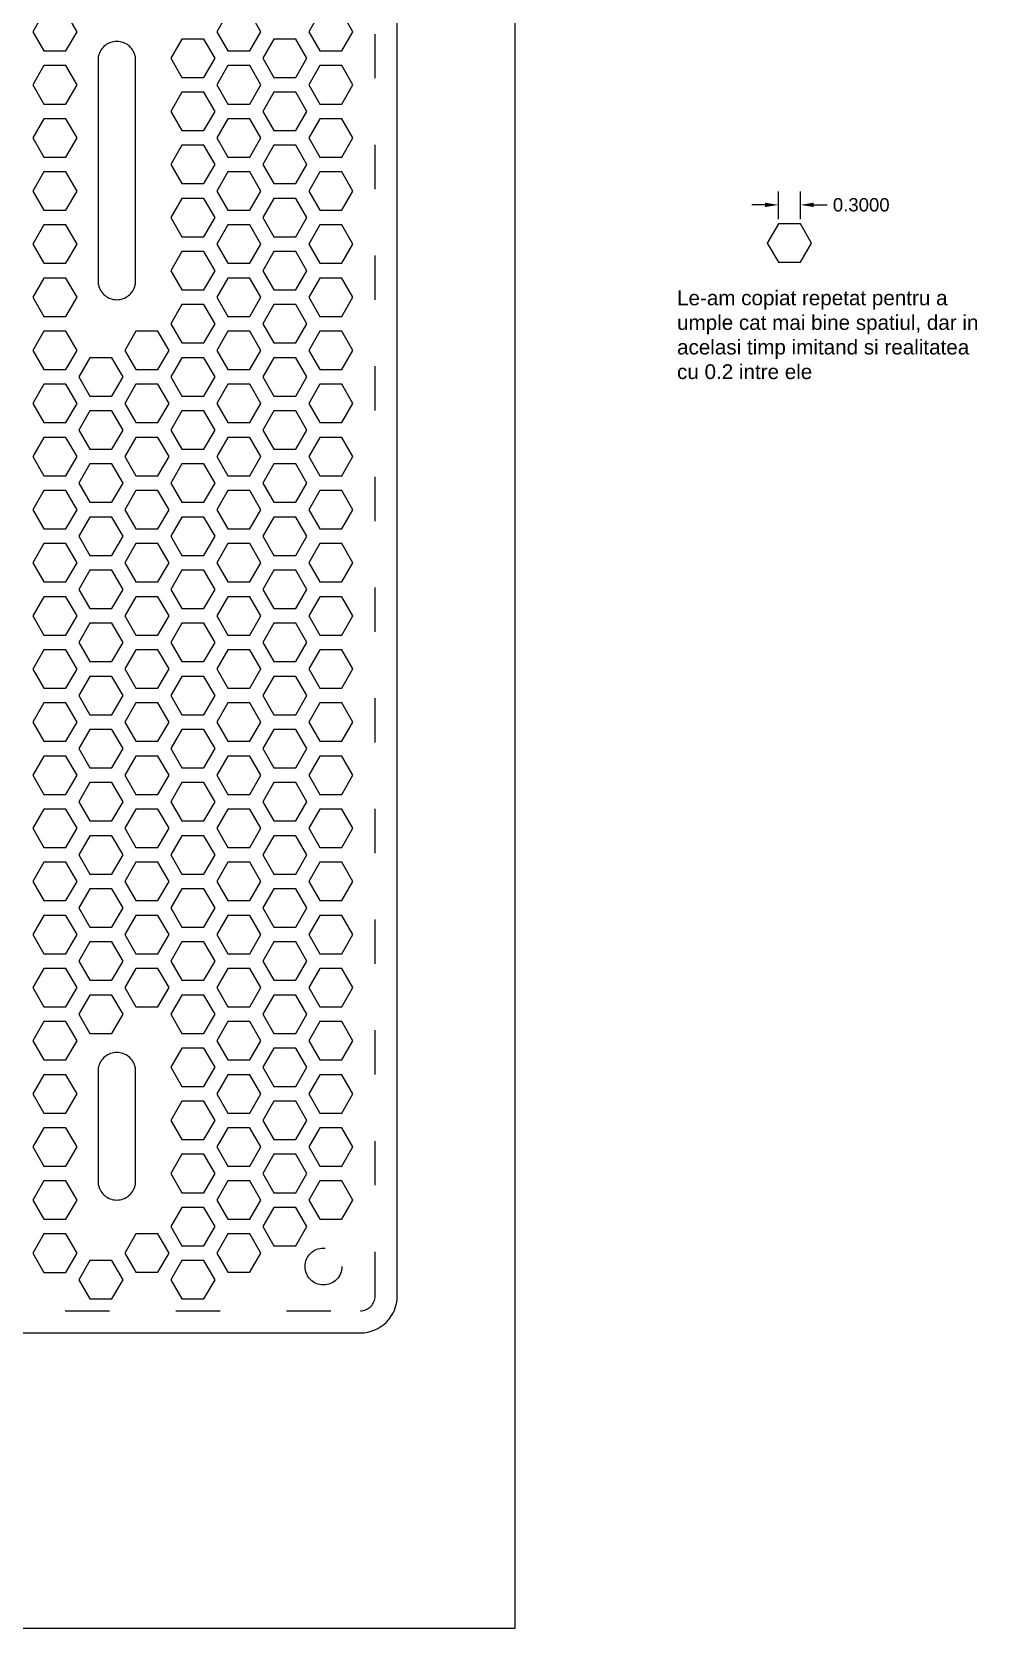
# Model space of a CAD drawing. Header units: millimetres. Extents: x 8 to 146, y 5 to 43.
# Drawn here: x 132.79 to 145.6, y 5.02 to 26.65 of the extents above; entities that cross this region are included whole.
import ezdxf

# ---------------------------------------------------------------- set-up
doc = ezdxf.new("R2010")
doc.units = ezdxf.units.MM
doc.header["$MEASUREMENT"] = 0
doc.linetypes.add('ACAD_ISO03W100', pattern=[30, 12, -18])
doc.linetypes.add('ACAD_ISO10W100', pattern=[18, 12, -3, 0, -3])
for name, color, linetype in [('dim', 3, 'ACAD_ISO10W100'), ('schita', 2, 'Continuous'), ('spate', 131, 'ACAD_ISO03W100')]:
    doc.layers.add(name, color=color, linetype=linetype)
doc.styles.get("Standard").update_dxf_attribs({"font": 'arial.ttf'})
doc.dimstyles.get("Standard").update_dxf_attribs({"dimtxt": 0.18, "dimasz": 0.18, "dimexe": 0.18, "dimexo": 0.0625, "dimgap": 0.09, "dimtad": 0, "dimtih": 1, "dimtoh": 1, "dimdec": 4, "dimzin": 0, "dimdsep": 46, "dimtxsty": 'Standard', "dimcen": 0.09, "dimadec": 0, "dimazin": 0, "dimtfac": 1, "dimtdec": 4, "dimtofl": 0, "dimtmove": 0, "dimatfit": 3, "dimfxl": 1, "dimtolj": 1, "dimtzin": 0, "dimarcsym": 0})

# ---------------------------------------------------------------- blocks, each defined once
blk = doc.blocks.new('*D18')
at = {"layer": 'Defpoints', "color": 0, "ltscale": 0.05, "transparency": 16777216}
for p in [(143.208, 24.304), (142.908, 24.046), (143.208, 24.046)]:
    blk.add_point(p, dxfattribs=at)
at = {"layer": 'dim', "color": 0, "lineweight": -2, "ltscale": 0.05, "transparency": 16777216}
for p, q in [((142.908, 24.109), (142.908, 24.484)), ((143.208, 24.109), (143.208, 24.484)), ((142.728, 24.304), (142.548, 24.304)), ((143.388, 24.304), (143.568, 24.304))]:
    blk.add_line(p, q, dxfattribs=at)
at = {"layer": 'dim', "color": 0, "ltscale": 0.05, "transparency": 16777216}
for points in [[(142.728, 24.334), (142.728, 24.274), (142.908, 24.304)], [(143.388, 24.334), (143.388, 24.274), (143.208, 24.304)]]:
    blk.add_solid(points, dxfattribs=at)
at = {"layer": 'dim', "color": 0, "ltscale": 0.05, "transparency": 16777216, "insert": (144.031, 24.304), "char_height": 0.18, "attachment_point": 5}
blk.add_mtext('\\A1;0.3000', dxfattribs=at)

msp = doc.modelspace()

# ---------------------------------------------------------------- linework, layer by layer
at = {"layer": 'schita', "ltscale": 0.05}
msp.add_lwpolyline([(139.34325, 5.01891), (139.34325, 41.01891), (119.14325, 41.01891), (119.14325, 5.01891)], close=True, dxfattribs=at)
msp.add_lwpolyline([(137.74325, 9.51891), (137.74325, 38.91891, 0.41421356), (137.24325, 39.41891), (121.24325, 39.41891, 0.41421356), (120.74325, 38.91891), (120.74325, 9.51891, 0.41421356), (121.24325, 9.01891), (137.24325, 9.01891, 0.41421356)], format="xyb", close=True, dxfattribs=at)
at = {"layer": 'spate', "ltscale": 0.05}
msp.add_lwpolyline([(137.44325, 9.51891), (137.44325, 38.91891, 0.41421356), (137.24325, 39.11891), (121.24325, 39.11891, 0.41421356), (121.04325, 38.91891), (121.04325, 9.51891, 0.41421356), (121.24325, 9.31891), (137.24325, 9.31891, 0.41421356)], format="xyb", close=True, dxfattribs=at)
for points in [[(132.95397, 26.39055), (133.25397, 26.39055), (133.40397, 26.65035), (133.25397, 26.91016), (132.95397, 26.91016), (132.80397, 26.65035)], [(135.44684, 26.39063), (135.74684, 26.39063), (135.89684, 26.65044), (135.74684, 26.91025), (135.44684, 26.91025), (135.29684, 26.65044)], [(136.69325, 26.39063), (136.99325, 26.39063), (137.14325, 26.65044), (136.99325, 26.91025), (136.69325, 26.91025), (136.54325, 26.65044)], [(134.82364, 26.03083), (135.12364, 26.03083), (135.27364, 26.29063), (135.12364, 26.55044), (134.82364, 26.55044), (134.67364, 26.29063)], [(136.07005, 26.03083), (136.37005, 26.03083), (136.52005, 26.29063), (136.37005, 26.55044), (136.07005, 26.55044), (135.92005, 26.29063)], [(132.95397, 25.67093), (133.25397, 25.67093), (133.40397, 25.93074), (133.25397, 26.19055), (132.95397, 26.19055), (132.80397, 25.93074)], [(135.44684, 25.67102), (135.74684, 25.67102), (135.89684, 25.93083), (135.74684, 26.19063), (135.44684, 26.19063), (135.29684, 25.93083)], [(136.69325, 25.67102), (136.99325, 25.67102), (137.14325, 25.93083), (136.99325, 26.19063), (136.69325, 26.19063), (136.54325, 25.93083)], [(134.82364, 25.31121), (135.12364, 25.31121), (135.27364, 25.57102), (135.12364, 25.83083), (134.82364, 25.83083), (134.67364, 25.57102)], [(136.07005, 25.31121), (136.37005, 25.31121), (136.52005, 25.57102), (136.37005, 25.83083), (136.07005, 25.83083), (135.92005, 25.57102)], [(132.95397, 24.95132), (133.25397, 24.95132), (133.40397, 25.21112), (133.25397, 25.47093), (132.95397, 25.47093), (132.80397, 25.21112)], [(135.44684, 24.9514), (135.74684, 24.9514), (135.89684, 25.21121), (135.74684, 25.47102), (135.44684, 25.47102), (135.29684, 25.21121)], [(136.69325, 24.9514), (136.99325, 24.9514), (137.14325, 25.21121), (136.99325, 25.47102), (136.69325, 25.47102), (136.54325, 25.21121)], [(134.82364, 24.5916), (135.12364, 24.5916), (135.27364, 24.8514), (135.12364, 25.11121), (134.82364, 25.11121), (134.67364, 24.8514)], [(136.07005, 24.5916), (136.37005, 24.5916), (136.52005, 24.8514), (136.37005, 25.11121), (136.07005, 25.11121), (135.92005, 24.8514)], [(132.95397, 24.2317), (133.25397, 24.2317), (133.40397, 24.49151), (133.25397, 24.75132), (132.95397, 24.75132), (132.80397, 24.49151)], [(135.44684, 24.23179), (135.74684, 24.23179), (135.89684, 24.4916), (135.74684, 24.7514), (135.44684, 24.7514), (135.29684, 24.4916)], [(136.69325, 24.23179), (136.99325, 24.23179), (137.14325, 24.4916), (136.99325, 24.7514), (136.69325, 24.7514), (136.54325, 24.4916)], [(134.82364, 23.87198), (135.12364, 23.87198), (135.27364, 24.13179), (135.12364, 24.3916), (134.82364, 24.3916), (134.67364, 24.13179)], [(136.07005, 23.87198), (136.37005, 23.87198), (136.52005, 24.13179), (136.37005, 24.3916), (136.07005, 24.3916), (135.92005, 24.13179)], [(132.95397, 23.51208), (133.25397, 23.51208), (133.40397, 23.77189), (133.25397, 24.0317), (132.95397, 24.0317), (132.80397, 23.77189)], [(135.44684, 23.51217), (135.74684, 23.51217), (135.89684, 23.77198), (135.74684, 24.03179), (135.44684, 24.03179), (135.29684, 23.77198)], [(136.69325, 23.51217), (136.99325, 23.51217), (137.14325, 23.77198), (136.99325, 24.03179), (136.69325, 24.03179), (136.54325, 23.77198)], [(142.90758, 23.52651), (143.20758, 23.52651), (143.35758, 23.78631), (143.20758, 24.04612), (142.90758, 24.04612), (142.75758, 23.78631)], [(134.82364, 23.15237), (135.12364, 23.15237), (135.27364, 23.41217), (135.12364, 23.67198), (134.82364, 23.67198), (134.67364, 23.41217)], [(136.07005, 23.15237), (136.37005, 23.15237), (136.52005, 23.41217), (136.37005, 23.67198), (136.07005, 23.67198), (135.92005, 23.41217)], [(132.95397, 22.79247), (133.25397, 22.79247), (133.40397, 23.05228), (133.25397, 23.31208), (132.95397, 23.31208), (132.80397, 23.05228)], [(135.44684, 22.79256), (135.74684, 22.79256), (135.89684, 23.05237), (135.74684, 23.31217), (135.44684, 23.31217), (135.29684, 23.05237)], [(136.69325, 22.79256), (136.99325, 22.79256), (137.14325, 23.05237), (136.99325, 23.31217), (136.69325, 23.31217), (136.54325, 23.05237)], [(134.82364, 22.43275), (135.12364, 22.43275), (135.27364, 22.69256), (135.12364, 22.95237), (134.82364, 22.95237), (134.67364, 22.69256)], [(136.07005, 22.43275), (136.37005, 22.43275), (136.52005, 22.69256), (136.37005, 22.95237), (136.07005, 22.95237), (135.92005, 22.69256)], [(132.95397, 22.07285), (133.25397, 22.07285), (133.40397, 22.33266), (133.25397, 22.59247), (132.95397, 22.59247), (132.80397, 22.33266)], [(134.20048, 22.07303), (134.50048, 22.07303), (134.65048, 22.33284), (134.50048, 22.59265), (134.20048, 22.59265), (134.05048, 22.33284)], [(135.44684, 22.07294), (135.74684, 22.07294), (135.89684, 22.33275), (135.74684, 22.59256), (135.44684, 22.59256), (135.29684, 22.33275)], [(136.69325, 22.07294), (136.99325, 22.07294), (137.14325, 22.33275), (136.99325, 22.59256), (136.69325, 22.59256), (136.54325, 22.33275)], [(133.57723, 21.71314), (133.87723, 21.71314), (134.02723, 21.97294), (133.87723, 22.23275), (133.57723, 22.23275), (133.42723, 21.97294)], [(134.82364, 21.71314), (135.12364, 21.71314), (135.27364, 21.97294), (135.12364, 22.23275), (134.82364, 22.23275), (134.67364, 21.97294)], [(136.07005, 21.71314), (136.37005, 21.71314), (136.52005, 21.97294), (136.37005, 22.23275), (136.07005, 22.23275), (135.92005, 21.97294)], [(132.95397, 21.35324), (133.25397, 21.35324), (133.40397, 21.61305), (133.25397, 21.87285), (132.95397, 21.87285), (132.80397, 21.61305)], [(134.20048, 21.35342), (134.50048, 21.35342), (134.65048, 21.61322), (134.50048, 21.87303), (134.20048, 21.87303), (134.05048, 21.61322)], [(135.44684, 21.35333), (135.74684, 21.35333), (135.89684, 21.61314), (135.74684, 21.87294), (135.44684, 21.87294), (135.29684, 21.61314)], [(136.69325, 21.35333), (136.99325, 21.35333), (137.14325, 21.61314), (136.99325, 21.87294), (136.69325, 21.87294), (136.54325, 21.61314)], [(133.57723, 20.99352), (133.87723, 20.99352), (134.02723, 21.25333), (133.87723, 21.51314), (133.57723, 21.51314), (133.42723, 21.25333)], [(134.82364, 20.99352), (135.12364, 20.99352), (135.27364, 21.25333), (135.12364, 21.51314), (134.82364, 21.51314), (134.67364, 21.25333)], [(136.07005, 20.99352), (136.37005, 20.99352), (136.52005, 21.25333), (136.37005, 21.51314), (136.07005, 21.51314), (135.92005, 21.25333)], [(132.95397, 20.63362), (133.25397, 20.63362), (133.40397, 20.89343), (133.25397, 21.15324), (132.95397, 21.15324), (132.80397, 20.89343)], [(134.20048, 20.6338), (134.50048, 20.6338), (134.65048, 20.89361), (134.50048, 21.15342), (134.20048, 21.15342), (134.05048, 20.89361)], [(135.44684, 20.63371), (135.74684, 20.63371), (135.89684, 20.89352), (135.74684, 21.15333), (135.44684, 21.15333), (135.29684, 20.89352)], [(136.69325, 20.63371), (136.99325, 20.63371), (137.14325, 20.89352), (136.99325, 21.15333), (136.69325, 21.15333), (136.54325, 20.89352)], [(133.57723, 20.2739), (133.87723, 20.2739), (134.02723, 20.53371), (133.87723, 20.79352), (133.57723, 20.79352), (133.42723, 20.53371)], [(134.82364, 20.2739), (135.12364, 20.2739), (135.27364, 20.53371), (135.12364, 20.79352), (134.82364, 20.79352), (134.67364, 20.53371)], [(136.07005, 20.2739), (136.37005, 20.2739), (136.52005, 20.53371), (136.37005, 20.79352), (136.07005, 20.79352), (135.92005, 20.53371)], [(132.95397, 19.91401), (133.25397, 19.91401), (133.40397, 20.17382), (133.25397, 20.43362), (132.95397, 20.43362), (132.80397, 20.17382)], [(134.20048, 19.91419), (134.50048, 19.91419), (134.65048, 20.17399), (134.50048, 20.4338), (134.20048, 20.4338), (134.05048, 20.17399)], [(135.44684, 19.9141), (135.74684, 19.9141), (135.89684, 20.1739), (135.74684, 20.43371), (135.44684, 20.43371), (135.29684, 20.1739)], [(136.69325, 19.9141), (136.99325, 19.9141), (137.14325, 20.1739), (136.99325, 20.43371), (136.69325, 20.43371), (136.54325, 20.1739)], [(133.57723, 19.55429), (133.87723, 19.55429), (134.02723, 19.8141), (133.87723, 20.0739), (133.57723, 20.0739), (133.42723, 19.8141)], [(134.82364, 19.55429), (135.12364, 19.55429), (135.27364, 19.8141), (135.12364, 20.0739), (134.82364, 20.0739), (134.67364, 19.8141)], [(136.07005, 19.55429), (136.37005, 19.55429), (136.52005, 19.8141), (136.37005, 20.0739), (136.07005, 20.0739), (135.92005, 19.8141)], [(132.95397, 19.19439), (133.25397, 19.19439), (133.40397, 19.4542), (133.25397, 19.71401), (132.95397, 19.71401), (132.80397, 19.4542)], [(134.20048, 19.19457), (134.50048, 19.19457), (134.65048, 19.45438), (134.50048, 19.71419), (134.20048, 19.71419), (134.05048, 19.45438)], [(135.44684, 19.19448), (135.74684, 19.19448), (135.89684, 19.45429), (135.74684, 19.7141), (135.44684, 19.7141), (135.29684, 19.45429)], [(136.69325, 19.19448), (136.99325, 19.19448), (137.14325, 19.45429), (136.99325, 19.7141), (136.69325, 19.7141), (136.54325, 19.45429)], [(133.57723, 18.83467), (133.87723, 18.83467), (134.02723, 19.09448), (133.87723, 19.35429), (133.57723, 19.35429), (133.42723, 19.09448)], [(134.82364, 18.83467), (135.12364, 18.83467), (135.27364, 19.09448), (135.12364, 19.35429), (134.82364, 19.35429), (134.67364, 19.09448)], [(136.07005, 18.83467), (136.37005, 18.83467), (136.52005, 19.09448), (136.37005, 19.35429), (136.07005, 19.35429), (135.92005, 19.09448)], [(132.95397, 18.47478), (133.25397, 18.47478), (133.40397, 18.73459), (133.25397, 18.99439), (132.95397, 18.99439), (132.80397, 18.73459)], [(134.20048, 18.47496), (134.50048, 18.47496), (134.65048, 18.73476), (134.50048, 18.99457), (134.20048, 18.99457), (134.05048, 18.73476)], [(135.44684, 18.47487), (135.74684, 18.47487), (135.89684, 18.73467), (135.74684, 18.99448), (135.44684, 18.99448), (135.29684, 18.73467)], [(136.69325, 18.47487), (136.99325, 18.47487), (137.14325, 18.73467), (136.99325, 18.99448), (136.69325, 18.99448), (136.54325, 18.73467)], [(133.57723, 18.11506), (133.87723, 18.11506), (134.02723, 18.37487), (133.87723, 18.63467), (133.57723, 18.63467), (133.42723, 18.37487)], [(134.82364, 18.11506), (135.12364, 18.11506), (135.27364, 18.37487), (135.12364, 18.63467), (134.82364, 18.63467), (134.67364, 18.37487)], [(136.07005, 18.11506), (136.37005, 18.11506), (136.52005, 18.37487), (136.37005, 18.63467), (136.07005, 18.63467), (135.92005, 18.37487)], [(132.95397, 17.75516), (133.25397, 17.75516), (133.40397, 18.01497), (133.25397, 18.27478), (132.95397, 18.27478), (132.80397, 18.01497)], [(134.20048, 17.75534), (134.50048, 17.75534), (134.65048, 18.01515), (134.50048, 18.27496), (134.20048, 18.27496), (134.05048, 18.01515)], [(135.44684, 17.75525), (135.74684, 17.75525), (135.89684, 18.01506), (135.74684, 18.27487), (135.44684, 18.27487), (135.29684, 18.01506)], [(136.69325, 17.75525), (136.99325, 17.75525), (137.14325, 18.01506), (136.99325, 18.27487), (136.69325, 18.27487), (136.54325, 18.01506)], [(133.57723, 17.39544), (133.87723, 17.39544), (134.02723, 17.65525), (133.87723, 17.91506), (133.57723, 17.91506), (133.42723, 17.65525)], [(134.82364, 17.39544), (135.12364, 17.39544), (135.27364, 17.65525), (135.12364, 17.91506), (134.82364, 17.91506), (134.67364, 17.65525)], [(136.07005, 17.39544), (136.37005, 17.39544), (136.52005, 17.65525), (136.37005, 17.91506), (136.07005, 17.91506), (135.92005, 17.65525)], [(132.95397, 17.03555), (133.25397, 17.03555), (133.40397, 17.29535), (133.25397, 17.55516), (132.95397, 17.55516), (132.80397, 17.29535)], [(134.20048, 17.03573), (134.50048, 17.03573), (134.65048, 17.29553), (134.50048, 17.55534), (134.20048, 17.55534), (134.05048, 17.29553)], [(135.44684, 17.03564), (135.74684, 17.03564), (135.89684, 17.29544), (135.74684, 17.55525), (135.44684, 17.55525), (135.29684, 17.29544)], [(136.69325, 17.03564), (136.99325, 17.03564), (137.14325, 17.29544), (136.99325, 17.55525), (136.69325, 17.55525), (136.54325, 17.29544)], [(133.57723, 16.67583), (133.87723, 16.67583), (134.02723, 16.93564), (133.87723, 17.19544), (133.57723, 17.19544), (133.42723, 16.93564)], [(134.82364, 16.67583), (135.12364, 16.67583), (135.27364, 16.93564), (135.12364, 17.19544), (134.82364, 17.19544), (134.67364, 16.93564)], [(136.07005, 16.67583), (136.37005, 16.67583), (136.52005, 16.93564), (136.37005, 17.19544), (136.07005, 17.19544), (135.92005, 16.93564)], [(132.95397, 16.31593), (133.25397, 16.31593), (133.40397, 16.57574), (133.25397, 16.83555), (132.95397, 16.83555), (132.80397, 16.57574)], [(134.20048, 16.31611), (134.50048, 16.31611), (134.65048, 16.57592), (134.50048, 16.83573), (134.20048, 16.83573), (134.05048, 16.57592)], [(135.44684, 16.31602), (135.74684, 16.31602), (135.89684, 16.57583), (135.74684, 16.83564), (135.44684, 16.83564), (135.29684, 16.57583)], [(136.69325, 16.31602), (136.99325, 16.31602), (137.14325, 16.57583), (136.99325, 16.83564), (136.69325, 16.83564), (136.54325, 16.57583)], [(133.57723, 15.95621), (133.87723, 15.95621), (134.02723, 16.21602), (133.87723, 16.47583), (133.57723, 16.47583), (133.42723, 16.21602)], [(134.82364, 15.95621), (135.12364, 15.95621), (135.27364, 16.21602), (135.12364, 16.47583), (134.82364, 16.47583), (134.67364, 16.21602)], [(136.07005, 15.95621), (136.37005, 15.95621), (136.52005, 16.21602), (136.37005, 16.47583), (136.07005, 16.47583), (135.92005, 16.21602)], [(132.95397, 15.59632), (133.25397, 15.59632), (133.40397, 15.85612), (133.25397, 16.11593), (132.95397, 16.11593), (132.80397, 15.85612)], [(134.20048, 15.59649), (134.50048, 15.59649), (134.65048, 15.8563), (134.50048, 16.11611), (134.20048, 16.11611), (134.05048, 15.8563)], [(135.44684, 15.59641), (135.74684, 15.59641), (135.89684, 15.85621), (135.74684, 16.11602), (135.44684, 16.11602), (135.29684, 15.85621)], [(136.69325, 15.59641), (136.99325, 15.59641), (137.14325, 15.85621), (136.99325, 16.11602), (136.69325, 16.11602), (136.54325, 15.85621)], [(133.57723, 15.2366), (133.87723, 15.2366), (134.02723, 15.49641), (133.87723, 15.75621), (133.57723, 15.75621), (133.42723, 15.49641)], [(134.82364, 15.2366), (135.12364, 15.2366), (135.27364, 15.49641), (135.12364, 15.75621), (134.82364, 15.75621), (134.67364, 15.49641)], [(136.07005, 15.2366), (136.37005, 15.2366), (136.52005, 15.49641), (136.37005, 15.75621), (136.07005, 15.75621), (135.92005, 15.49641)], [(132.95397, 14.8767), (133.25397, 14.8767), (133.40397, 15.13651), (133.25397, 15.39632), (132.95397, 15.39632), (132.80397, 15.13651)], [(134.20048, 14.87688), (134.50048, 14.87688), (134.65048, 15.13669), (134.50048, 15.39649), (134.20048, 15.39649), (134.05048, 15.13669)], [(135.44684, 14.87679), (135.74684, 14.87679), (135.89684, 15.1366), (135.74684, 15.39641), (135.44684, 15.39641), (135.29684, 15.1366)], [(136.69325, 14.87679), (136.99325, 14.87679), (137.14325, 15.1366), (136.99325, 15.39641), (136.69325, 15.39641), (136.54325, 15.1366)], [(133.57723, 14.51698), (133.87723, 14.51698), (134.02723, 14.77679), (133.87723, 15.0366), (133.57723, 15.0366), (133.42723, 14.77679)], [(134.82364, 14.51698), (135.12364, 14.51698), (135.27364, 14.77679), (135.12364, 15.0366), (134.82364, 15.0366), (134.67364, 14.77679)], [(136.07005, 14.51698), (136.37005, 14.51698), (136.52005, 14.77679), (136.37005, 15.0366), (136.07005, 15.0366), (135.92005, 14.77679)], [(132.95397, 14.15709), (133.25397, 14.15709), (133.40397, 14.41689), (133.25397, 14.6767), (132.95397, 14.6767), (132.80397, 14.41689)], [(134.20048, 14.15726), (134.50048, 14.15726), (134.65048, 14.41707), (134.50048, 14.67688), (134.20048, 14.67688), (134.05048, 14.41707)], [(135.44684, 14.15718), (135.74684, 14.15718), (135.89684, 14.41698), (135.74684, 14.67679), (135.44684, 14.67679), (135.29684, 14.41698)], [(136.69325, 14.15718), (136.99325, 14.15718), (137.14325, 14.41698), (136.99325, 14.67679), (136.69325, 14.67679), (136.54325, 14.41698)], [(133.57723, 13.79737), (133.87723, 13.79737), (134.02723, 14.05718), (133.87723, 14.31698), (133.57723, 14.31698), (133.42723, 14.05718)], [(134.82364, 13.79737), (135.12364, 13.79737), (135.27364, 14.05718), (135.12364, 14.31698), (134.82364, 14.31698), (134.67364, 14.05718)], [(136.07005, 13.79737), (136.37005, 13.79737), (136.52005, 14.05718), (136.37005, 14.31698), (136.07005, 14.31698), (135.92005, 14.05718)], [(132.95397, 13.43747), (133.25397, 13.43747), (133.40397, 13.69728), (133.25397, 13.95709), (132.95397, 13.95709), (132.80397, 13.69728)], [(134.20048, 13.43765), (134.50048, 13.43765), (134.65048, 13.69746), (134.50048, 13.95726), (134.20048, 13.95726), (134.05048, 13.69746)], [(135.44684, 13.43756), (135.74684, 13.43756), (135.89684, 13.69737), (135.74684, 13.95718), (135.44684, 13.95718), (135.29684, 13.69737)], [(136.69325, 13.43756), (136.99325, 13.43756), (137.14325, 13.69737), (136.99325, 13.95718), (136.69325, 13.95718), (136.54325, 13.69737)], [(133.57723, 13.07775), (133.87723, 13.07775), (134.02723, 13.33756), (133.87723, 13.59737), (133.57723, 13.59737), (133.42723, 13.33756)], [(134.82364, 13.07775), (135.12364, 13.07775), (135.27364, 13.33756), (135.12364, 13.59737), (134.82364, 13.59737), (134.67364, 13.33756)], [(136.07005, 13.07775), (136.37005, 13.07775), (136.52005, 13.33756), (136.37005, 13.59737), (136.07005, 13.59737), (135.92005, 13.33756)], [(132.95397, 12.71786), (133.25397, 12.71786), (133.40397, 12.97766), (133.25397, 13.23747), (132.95397, 13.23747), (132.80397, 12.97766)], [(135.44684, 12.71794), (135.74684, 12.71794), (135.89684, 12.97775), (135.74684, 13.23756), (135.44684, 13.23756), (135.29684, 12.97775)], [(136.69325, 12.71794), (136.99325, 12.71794), (137.14325, 12.97775), (136.99325, 13.23756), (136.69325, 13.23756), (136.54325, 12.97775)], [(134.82364, 12.35814), (135.12364, 12.35814), (135.27364, 12.61794), (135.12364, 12.87775), (134.82364, 12.87775), (134.67364, 12.61794)], [(136.07005, 12.35814), (136.37005, 12.35814), (136.52005, 12.61794), (136.37005, 12.87775), (136.07005, 12.87775), (135.92005, 12.61794)], [(132.95397, 11.99824), (133.25397, 11.99824), (133.40397, 12.25805), (133.25397, 12.51786), (132.95397, 12.51786), (132.80397, 12.25805)], [(135.44684, 11.99833), (135.74684, 11.99833), (135.89684, 12.25814), (135.74684, 12.51794), (135.44684, 12.51794), (135.29684, 12.25814)], [(136.69325, 11.99833), (136.99325, 11.99833), (137.14325, 12.25814), (136.99325, 12.51794), (136.69325, 12.51794), (136.54325, 12.25814)], [(134.82364, 11.63852), (135.12364, 11.63852), (135.27364, 11.89833), (135.12364, 12.15814), (134.82364, 12.15814), (134.67364, 11.89833)], [(136.07005, 11.63852), (136.37005, 11.63852), (136.52005, 11.89833), (136.37005, 12.15814), (136.07005, 12.15814), (135.92005, 11.89833)], [(132.95397, 11.27863), (133.25397, 11.27863), (133.40397, 11.53843), (133.25397, 11.79824), (132.95397, 11.79824), (132.80397, 11.53843)], [(135.44684, 11.27871), (135.74684, 11.27871), (135.89684, 11.53852), (135.74684, 11.79833), (135.44684, 11.79833), (135.29684, 11.53852)], [(136.69325, 11.27871), (136.99325, 11.27871), (137.14325, 11.53852), (136.99325, 11.79833), (136.69325, 11.79833), (136.54325, 11.53852)], [(134.82364, 10.91891), (135.12364, 10.91891), (135.27364, 11.17871), (135.12364, 11.43852), (134.82364, 11.43852), (134.67364, 11.17871)], [(136.07005, 10.91891), (136.37005, 10.91891), (136.52005, 11.17871), (136.37005, 11.43852), (136.07005, 11.43852), (135.92005, 11.17871)], [(132.95397, 10.55901), (133.25397, 10.55901), (133.40397, 10.81882), (133.25397, 11.07863), (132.95397, 11.07863), (132.80397, 10.81882)], [(135.44684, 10.5591), (135.74684, 10.5591), (135.89684, 10.81891), (135.74684, 11.07871), (135.44684, 11.07871), (135.29684, 10.81891)], [(136.69325, 10.5591), (136.99325, 10.5591), (137.14325, 10.81891), (136.99325, 11.07871), (136.69325, 11.07871), (136.54325, 10.81891)], [(134.82364, 10.19929), (135.12364, 10.19929), (135.27364, 10.4591), (135.12364, 10.71891), (134.82364, 10.71891), (134.67364, 10.4591)], [(136.07005, 10.19929), (136.37005, 10.19929), (136.52005, 10.4591), (136.37005, 10.71891), (136.07005, 10.71891), (135.92005, 10.4591)], [(132.95397, 9.83939), (133.25397, 9.83939), (133.40397, 10.0992), (133.25397, 10.35901), (132.95397, 10.35901), (132.80397, 10.0992)], [(134.20043, 9.83948), (134.50043, 9.83948), (134.65043, 10.09929), (134.50043, 10.3591), (134.20043, 10.3591), (134.05043, 10.09929)], [(135.44684, 9.83948), (135.74684, 9.83948), (135.89684, 10.09929), (135.74684, 10.3591), (135.44684, 10.3591), (135.29684, 10.09929)], [(133.57723, 9.47968), (133.87723, 9.47968), (134.02723, 9.73948), (133.87723, 9.99929), (133.57723, 9.99929), (133.42723, 9.73948)], [(134.82364, 9.47968), (135.12364, 9.47968), (135.27364, 9.73948), (135.12364, 9.99929), (134.82364, 9.99929), (134.67364, 9.73948)]]:
    msp.add_lwpolyline(points, close=True, dxfattribs=at)
at = {"layer": 'spate'}
for points in [[(133.69325, 26.31891, -0.8), (134.19325, 26.31891), (134.19325, 23.21891, -0.8), (133.69325, 23.21891)], [(133.69325, 11.01891), (133.69325, 12.61891, -0.8), (134.19325, 12.61891), (134.19325, 11.01891, -0.8)]]:
    msp.add_lwpolyline(points, format="xyb", close=True, dxfattribs=at)
at = {"layer": 'spate', "ltscale": 0.1}
msp.add_circle((136.74325, 9.91891), 0.25, dxfattribs=at)

# ---------------------------------------------------------------- texts
at = {"layer": 'dim', "ltscale": 0.05, "insert": (141.53504, 23.144), "char_height": 0.2, "attachment_point": 1}
msp.add_mtext_dynamic_manual_height_columns('Le-am copiat repetat pentru a umple cat mai bine spatiul, dar in acelasi timp imitand si realitatea\\Pcu 0.2 intre ele', width=4.0783205, gutter_width=1, heights=[0], dxfattribs=at)

# ---------------------------------------------------------------- dimensions: what is measured, and where the dimension line sits
at = {"layer": 'dim', "ltscale": 0.05}
dim = msp.add_linear_dim(base=(143.20758, 24.3041), p1=(142.90758, 24.04612), p2=(143.20758, 24.04612), dimstyle='Standard', dxfattribs=at)
dim.commit()
dim.dimension.update_dxf_attribs({"geometry": '*D18', "text_midpoint": (144.0309, 24.3041), "dimtype": 160})

doc.saveas('drawing.dxf')
